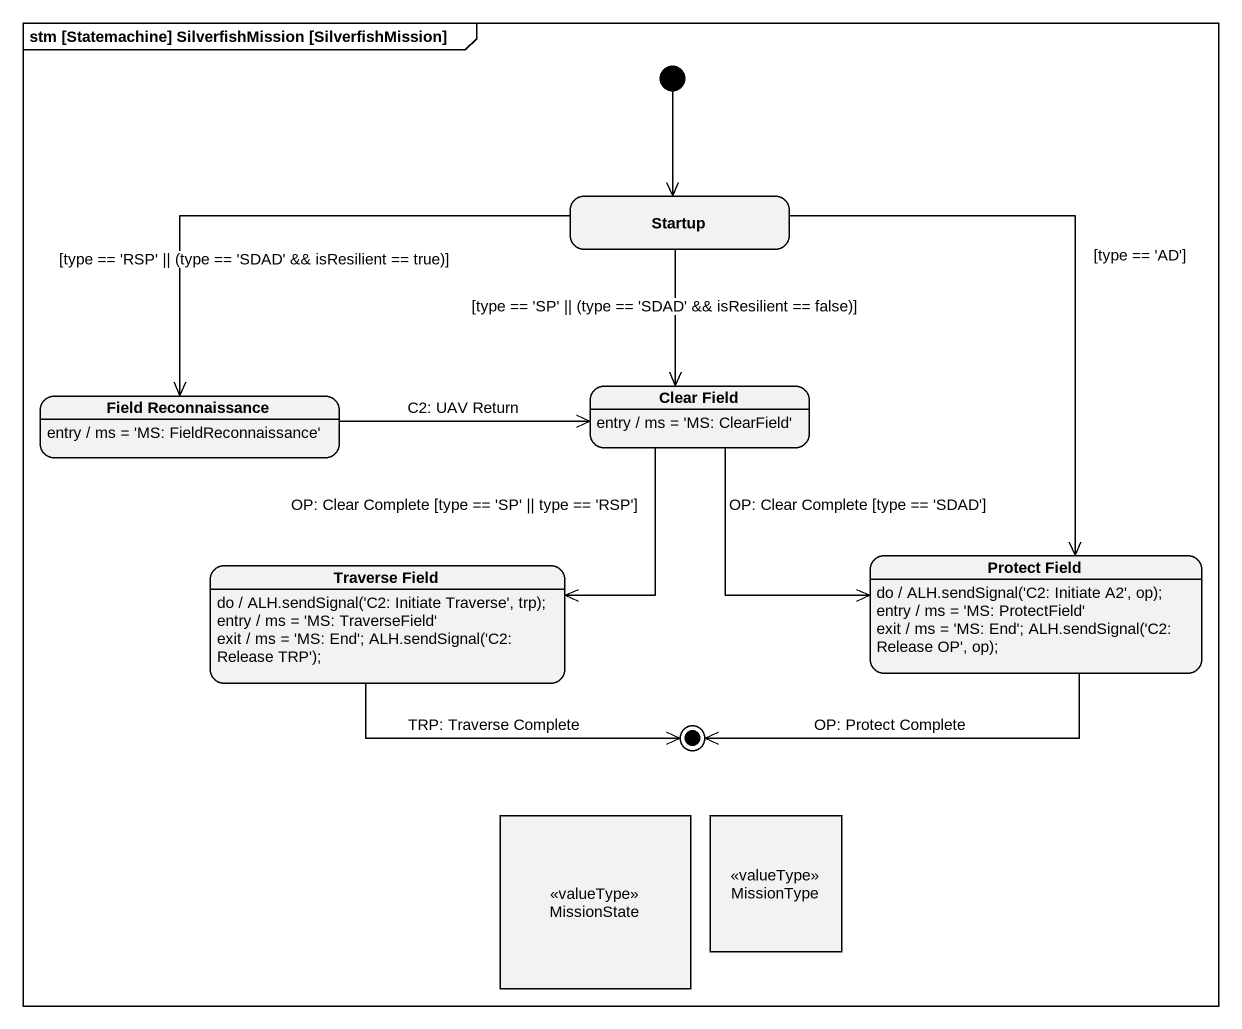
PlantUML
@startuml
mainframe stm [Statemachine] SilverfishMission [SilverfishMission]
hide empty description
state Startup
state "Field Reconnaissance" as Field_Reconnaissance
Field_Reconnaissance : entry / ms = 'MS: FieldReconnaissance'
state "Clear Field" as Clear_Field
Clear_Field : entry / ms = 'MS: ClearField'
state "Traverse Field" as Traverse_Field
Traverse_Field : do / ALH.sendSignal('C2: Initiate Traverse', trp);
Traverse_Field : entry / ms = 'MS: TraverseField'
Traverse_Field : exit / ms = 'MS: End'; ALH.sendSignal('C2: Release TRP');
state "Protect Field" as Protect_Field
Protect_Field : do / ALH.sendSignal('C2: Initiate A2', op);
Protect_Field : entry / ms = 'MS: ProtectField'
Protect_Field : exit / ms = 'MS: End'; ALH.sendSignal('C2: Release OP', op);
state MissionState <<valueType>>
state MissionType <<valueType>>
[*] --> Startup
Startup -left-> Field_Reconnaissance : [type == 'RSP' || (type == 'SDAD' && isResilient == true)]
Startup --> Clear_Field : [type == 'SP' || (type == 'SDAD' && isResilient == false)]
Startup --> Protect_Field : [type == 'AD']
Field_Reconnaissance -right-> Clear_Field : C2: UAV Return
Clear_Field --> Traverse_Field : OP: Clear Complete [type == 'SP' || type == 'RSP']
Clear_Field -right-> Protect_Field : OP: Clear Complete [type == 'SDAD']
Traverse_Field -right-> [*] : TRP: Traverse Complete
Protect_Field -left-> [*] : OP: Protect Complete
@enduml
